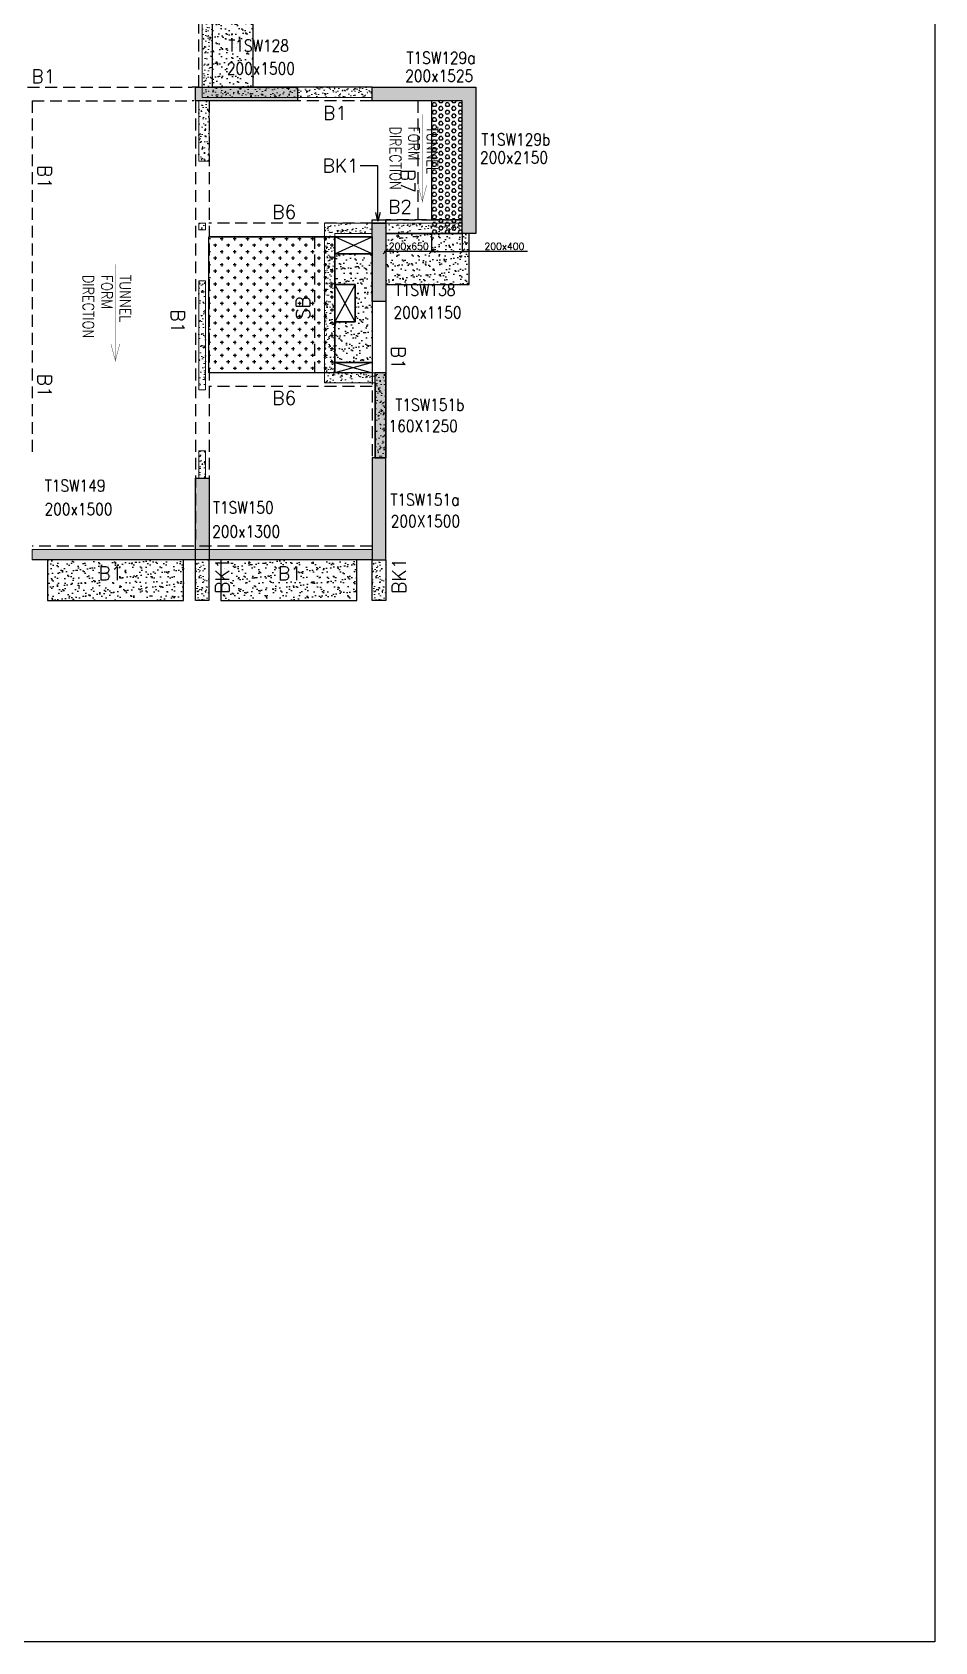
# Model space of a CAD drawing. Header units: millimetres. Extents: x 1078357 to 2594950, y -4969473 to -4636555.
# Drawn here: x 1314272 to 1327545, y -4684349 to -4660675 of the extents above; entities that cross this region are included whole.
import ezdxf

# ---------------------------------------------------------------- set-up
doc = ezdxf.new("R2010")
doc.units = ezdxf.units.MM
doc.header["$PDMODE"] = 35
for name, pattern in [('CONTINOUS', [0]), ('HIDDEN', [0.375, 0.25, -0.125]), ('New Retail block$0$CONTINOUS', [0])]:
    doc.linetypes.add(name, pattern=pattern)
doc.layers.get('0').update_dxf_attribs({"lineweight": 0})
doc.layers.get('Defpoints').update_dxf_attribs({"lineweight": 0})
for name, color, linetype, lineweight in [('A-_ANOTDIMA_D-', 6, 'Continuous', 13), ('Boundary', 40, 'Continuous', 30), ('COL. NO.', 30, 'Continuous', 25), ('COL. SIZE', 7, 'Continuous', 25), ('DIM', 9, 'Continuous', 25), ('HATCH', 8, 'Continuous', 30), ('S-NON STR RCC WALL', 8, 'Continuous', 0)]:
    doc.layers.add(name, color=color, linetype=linetype, lineweight=lineweight)
for name, color, linetype in [('B-200x325', 201, 'HIDDEN'), ('B-200x375', 41, 'HIDDEN'), ('B-200x400', 44, 'HIDDEN'), ('B-200x650', 241, 'HIDDEN'), ('B-300xSLAB THK.', 151, 'Continuous'), ('BK1-200x650', 241, 'HIDDEN'), ('DC BEAM NO.', 7, 'Continuous'), ('DROP SLAB', 8, 'Continuous'), ('S-COLUMN_SHEAR WALL', 1, 'Continuous'), ('S-PROJECTION', 54, 'New Retail block$0$CONTINOUS'), ('SLAB FOLD', 8, 'Continuous'), ('TEXT', 7, 'Continuous')]:
    doc.layers.add(name, color=color, linetype=linetype)
doc.styles.add('Roman', font='romans')
doc.styles.add('ROMANS', font='romans.shx', dxfattribs={"width": 0.85})
doc.dimstyles.new('HARESH', dxfattribs={"dimtxt": 150, "dimasz": 75, "dimexe": 0, "dimexo": 0, "dimgap": 25, "dimtad": 1, "dimdec": 0, "dimdsep": 46, "dimtxsty": 'Roman', "dimblk": 'OBLIQUE', "dimcen": 225, "dimdle": 25, "dimclrd": 2, "dimclre": 2, "dimclrt": 7, "dimadec": 8, "dimazin": 1, "dimtfac": 1, "dimtdec": 0, "dimtmove": 0, "dimatfit": 0, "dimfxl": 1, "dimlwd": -1, "dimlwe": -1, "dimarcsym": 0})

# ---------------------------------------------------------------- blocks, each defined once
blk = doc.blocks.new('_Oblique')
at = {"color": 0, "linetype": 'ByBlock', "lineweight": -2}
blk.add_line((-0.5, -0.5), (0.5, 0.5), dxfattribs=at)
blk = doc.blocks.new('*D1260')
at = {"layer": 'Defpoints', "color": 0, "ltscale": 700, "transparency": 16777216}
for p in [(1320146, -4663634, 0), (1320596, -4663634, 0), (1320596, -4663900)]:
    blk.add_point(p, dxfattribs=at)
at = {"layer": 'DIM', "color": 2, "ltscale": 700, "transparency": 16777216}
for p, q in [((1320146, -4663634), (1320146, -4663900)), ((1320596, -4663634), (1320596, -4663900)), ((1320146, -4663900), (1320071, -4663900)), ((1320146, -4663900), (1320596, -4663900)), ((1320146, -4663900), (1320596, -4663900)), ((1320596, -4663900), (1320671, -4663900)), ((1321553, -4663900), (1320596, -4663900))]:
    blk.add_line(p, q, dxfattribs=at)
at = {"layer": 'DIM', "color": 2, "ltscale": 700, "transparency": 16777216, "xscale": 75, "yscale": 75, "zscale": 75}
blk.add_blockref('_Oblique', (1320146, -4663900), dxfattribs=at)
at = {"layer": 'DIM', "color": 2, "ltscale": 700, "transparency": 16777216, "xscale": 75, "yscale": 75, "zscale": 75, "rotation": 180}
blk.add_blockref('_Oblique', (1320596, -4663900), dxfattribs=at)
at = {"layer": 'DIM', "color": 7, "ltscale": 700, "transparency": 16777216, "insert": (1321216, -4663825), "char_height": 150, "attachment_point": 5, "style": 'Roman'}
blk.add_mtext('{\\H0.666667x;200x400}', dxfattribs=at)
blk = doc.blocks.new('*D1261')
at = {"layer": 'Defpoints', "color": 0, "ltscale": 700, "transparency": 16777216}
for p in [(1319471, -4663634, 0), (1320146, -4663634), (1319471, -4663900)]:
    blk.add_point(p, dxfattribs=at)
at = {"layer": 'DIM', "color": 2, "ltscale": 700, "transparency": 16777216}
for p, q in [((1319471, -4663634), (1319471, -4663900)), ((1320146, -4663634), (1320146, -4663900)), ((1320171, -4663900), (1319446, -4663900))]:
    blk.add_line(p, q, dxfattribs=at)
at = {"layer": 'DIM', "color": 2, "ltscale": 700, "transparency": 16777216, "xscale": 75, "yscale": 75, "zscale": 75, "rotation": 180}
blk.add_blockref('_Oblique', (1319471, -4663900), dxfattribs=at)
at = {"layer": 'DIM', "color": 2, "ltscale": 700, "transparency": 16777216, "xscale": 75, "yscale": 75, "zscale": 75}
blk.add_blockref('_Oblique', (1320146, -4663900), dxfattribs=at)
at = {"layer": 'DIM', "color": 7, "ltscale": 700, "transparency": 16777216, "insert": (1319809, -4663825), "char_height": 150, "attachment_point": 5, "style": 'Roman'}
blk.add_mtext('{\\H0.666667x;200x650}', dxfattribs=at)
blk = doc.blocks.new('G$CD63B60BD')
at = {"layer": 'COL. NO.', "linetype": 'Continuous', "style": 'ROMANS', "width": 0.85}
for s, p in [('T1SW128', (86958, 7473, -320)), ('T1SW129a', (89580, 7294, -320)), ('T1SW129b', (90680, 6092, -320)), ('T1SW138', (89406, 3882, -320)), ('T1SW151b', (89416, 2192, 0)), ('T1SW149', (84261, 1002, -320)), ('T1SW151a', (89344, 796, 0)), ('T1SW150', (86734, 680, -320))]:
    blk.add_text(s, height=175, dxfattribs=at).set_placement(p)
at = {"layer": 'COL. SIZE', "linetype": 'Continuous', "style": 'ROMANS', "width": 0.85}
for s, p in [('200x1500', (86938, 7137, -320)), ('200x1525', (89560, 7030, -320)), ('200x2150', (90660, 5828, -320)), ('200x1150', (89388, 3550, -320)), ('160X1250', (89315, 1879, 0)), ('200x1500', (84256, 658, -320)), ('200x1300', (86722, 327, -320)), ('200X1500', (89347, 479, 0))]:
    blk.add_text(s, height=175, dxfattribs=at).set_placement(p)

msp = doc.modelspace()

# ---------------------------------------------------------------- hatches: boundary and pattern name
at = {"layer": 'DROP SLAB'}
h = msp.add_hatch(dxfattribs=at)
h.set_pattern_fill('CROSS', color=8, scale=15, angle=0.03079)
h.set_pattern_definition([(180.03079016, (-3131444.87, 14069191.235), (-95.1987999, -95.3011726), [47.625, -142.875]), (270.03079016, (-3131468.69, 14069215.03), (95.3011726, -95.1987999), [47.625, -142.875])])
h.paths.add_polyline_path([(1318721.6, -4665684.2), (1316871.5, -4665684.1), (1316871.5, -4663684.3), (1318721.6, -4663684.4)])
at = {"layer": 'HATCH'}
h = msp.add_hatch(dxfattribs=at)
h.set_pattern_fill('AR-SAND', color=8, scale=3, angle=179.97015)
h.set_pattern_definition([(37.4701541, (-2769711.35, 14021805.06), (-4.72361136, 146.8264517), [0, -115.824, 0, -129.54, 0, -123.825]), (7.4701541, (-2769711.35, 14021805.06), (134.9689868, 214.9772528), [0, -62.484, 0, -104.394, 0, -40.005]), (327.4701541, (-2769805.08, 14021805.11), (237.2979035, 0.3075449), [0, -38.1, 0, -137.16, 0, -179.07]), (317.4701541, (-2769805.08, 14021805.1), (229.1017424, 66.759465), [0, -19.05, 0, -89.916, 0, -102.87])])
h.paths.add_polyline_path([(1317521.9, -4659484.4), (1316921.9, -4659484.4), (1316921.9, -4661484.4), (1317521.9, -4661484.4)])
h = msp.add_hatch(dxfattribs=at)
h.set_pattern_fill('AR-SAND', color=8, scale=3, angle=179.97015)
h.set_pattern_definition([(37.4701541, (-2772886.37, 14019055.06), (-4.72361136, 146.8264517), [0, -115.824, 0, -129.54, 0, -123.825]), (7.4701541, (-2772886.37, 14019055.06), (134.9689868, 214.9772528), [0, -62.484, 0, -104.394, 0, -40.005]), (327.4701541, (-2772980.1, 14019055.11), (237.2979035, 0.3075449), [0, -38.1, 0, -137.16, 0, -179.07]), (317.4701541, (-2772980.1, 14019055.1), (229.1017424, 66.759465), [0, -19.05, 0, -89.916, 0, -102.87])])
h.paths.add_polyline_path([(1320696.6, -4663634.3), (1319471.9, -4663634.3), (1319471.9, -4664384.3), (1320696.6, -4664384.3)])
h = msp.add_hatch(dxfattribs=at)
h.set_pattern_fill('AR-SAND', color=8, scale=3, angle=359.97015)
h.set_pattern_definition([(37.47015413, (-3703111.55, 18703074.26), (-4.72361136, 146.8264517), [0, -115.824, 0, -129.54, 0, -123.825]), (7.4701541, (-3703111.55, 18703074.26), (134.9689868, 214.9772528), [0, -62.484, 0, -104.394, 0, -40.005]), (327.4701541, (-3703205.27, 18703074.31), (237.2979035, 0.3075449), [0, -38.1, 0, -137.16, 0, -179.07]), (317.4701541, (-3703205.27, 18703074.3), (229.1017424, 66.759465), [0, -19.05, 0, -89.916, 0, -102.87])])
h.paths.add_polyline_path([(1319271.6, -4665534.4), (1318721.6, -4665534.4), (1318721.6, -4664934.3), (1319021.6, -4664934.3), (1319021.6, -4664384.4), (1318721.6, -4664384.4), (1318721.6, -4663934.4), (1319271.6, -4663934.4)])
h = msp.add_hatch(dxfattribs=at)
h.set_pattern_fill('AR-SAND', color=8, scale=3, angle=179.97015)
h.set_pattern_definition([(37.47015413, (-3868786.08, 18703074.25), (-4.72361136, 146.8264517), [0, -115.824, 0, -129.54, 0, -123.825]), (7.4701541, (-3868786.08, 18703074.25), (134.9689868, 214.9772528), [0, -62.484, 0, -104.394, 0, -40.005]), (327.4701541, (-3868879.81, 18703074.3), (237.2979035, 0.3075449), [0, -38.1, 0, -137.16, 0, -179.07]), (317.4701541, (-3868879.81, 18703074.3), (229.1017424, 66.759465), [0, -19.05, 0, -89.916, 0, -102.87])])
h.paths.add_polyline_path([(1316496.9, -4668434.4), (1314496.9, -4668434.4), (1314496.9, -4669034.4), (1316496.9, -4669034.4)])
h = msp.add_hatch(dxfattribs=at)
h.set_pattern_fill('AR-SAND', color=8, scale=3, angle=179.97015)
h.set_pattern_definition([(37.47015413, (-3871336.08, 18703074.25), (-4.72361136, 146.8264517), [0, -115.824, 0, -129.54, 0, -123.825]), (7.4701541, (-3871336.08, 18703074.25), (134.9689868, 214.9772528), [0, -62.484, 0, -104.394, 0, -40.005]), (327.4701541, (-3871429.81, 18703074.3), (237.2979035, 0.3075449), [0, -38.1, 0, -137.16, 0, -179.07]), (317.4701541, (-3871429.81, 18703074.3), (229.1017424, 66.759465), [0, -19.05, 0, -89.916, 0, -102.87])])
h.paths.add_polyline_path([(1319046.9, -4668434.4), (1317046.9, -4668434.4), (1317046.9, -4669034.4), (1319046.9, -4669034.4)])
at = {"layer": 'S-COLUMN_SHEAR WALL', "lineweight": 25}
h = msp.add_hatch(color=1, dxfattribs=at)
h.dxf.hatch_style = 1
h.paths.add_polyline_path([(1316671.7, -4661484.4), (1318171.7, -4661484.4), (1318171.7, -4661684.4), (1316671.7, -4661684.4)])
h = msp.add_hatch(color=1, dxfattribs=at)
h.dxf.hatch_style = 1
h.paths.add_polyline_path([(1320596.7, -4661684.4), (1319271.7, -4661684.4), (1319271.7, -4661484.4), (1320796.7, -4661484.4), (1320796.7, -4663634.4), (1320596.7, -4663634.4)])
h = msp.add_hatch(color=1, dxfattribs=at)
h.dxf.hatch_style = 1
h.paths.add_polyline_path([(1319271.7, -4663484.4), (1319471.7, -4663484.4), (1319471.7, -4664634.4), (1319271.7, -4664634.4)])
at = {"layer": 'S-COLUMN_SHEAR WALL', "lineweight": 25, "extrusion": (-1.00316e-06, -2.11765e-11, 1)}
h = msp.add_hatch(color=1, dxfattribs=at)
h.dxf.hatch_style = 1
h.paths.add_polyline_path([(1319311.7, -4666934.4), (1319471.7, -4666934.4), (1319471.7, -4665684.2), (1319311.7, -4665684.2)])
at = {"layer": 'S-COLUMN_SHEAR WALL', "lineweight": 25}
h = msp.add_hatch(color=1, dxfattribs=at)
h.dxf.hatch_style = 1
h.paths.add_polyline_path([(1319271.7, -4668434.4), (1319471.7, -4668434.4), (1319471.7, -4666934.4), (1319271.7, -4666934.4)])
h = msp.add_hatch(color=1, dxfattribs=at)
h.dxf.hatch_style = 1
h.paths.add_polyline_path([(1316871.7, -4667234.4), (1316871.7, -4668434.4), (1316671.7, -4668434.4), (1316671.7, -4667234.4)])
at = {"layer": 'S-NON STR RCC WALL'}
h = msp.add_hatch(dxfattribs=at)
h.set_pattern_fill('AR-CONC', color=256)
h.set_pattern_definition([(50, (-4011974.1, 18799845.6), (182.184669, -15.9390855), [19.05, -209.55]), (355, (-4011974.1, 18799845.6), (-35.2434214, 191.0568452), [15.24, -167.6405842]), (100.4514447, (-4011958.92, 18799844.27), (146.9412471, 175.1177519), [16.1900088, -178.0902446]), (46.1842, (-4011974.1, 18799896.4), (271.0790409, -42.042328), [28.575, -314.325]), (96.6355576, (-4011951.5, 18799892.9), (237.404134, 247.4261246), [24.285023, -267.135608]), (351.1841512, (-4011974.1, 18799896.4), (237.404134, 247.4261246), [22.859967, -251.459732]), (21, (-4011948.7, 18799883.7), (151.6143913, -102.2651982), [19.05, -209.55]), (326, (-4011948.7, 18799883.7), (61.8020283, 184.1879661), [15.24, -167.64]), (71.451445, (-4011936.07, 18799875.18), (213.4164193, 81.9227689), [16.1900088, -178.0899376]), (37.5, (-4011974.1, 18799845.6), (3.08860325, 84.55503887), [0, -165.608, 0, -170.18, 0, -168.275]), (7.5, (-4011974.1, 18799845.6), (66.8196625, 100.18057482), [0, -97.028, 0, -161.798, 0, -64.135]), (327.5, (-4012030.74, 18799845.6), (135.59059517, -5.728744), [0, -63.5, 0, -198.12, 0, -262.89]), (317.5, (-4012056.14, 18799845.6), (148.1291814, 25.42649103), [0, -82.55, 0, -131.572, 0, -186.69])])
h.paths.add_polyline_path([(1319271.9, -4659484.4), (1319271.9, -4659334.4), (1316621.9, -4659334.4), (1316621.9, -4659484.4), (1316771.9, -4659484.4), (1316771.9, -4661634.4), (1319271.9, -4661634.4), (1319271.9, -4661484.4), (1316921.9, -4661484.4), (1316921.9, -4659484.4)])
h = msp.add_hatch(dxfattribs=at)
h.set_pattern_fill('AR-CONC', color=256, angle=180)
h.set_pattern_definition([(50, (-6134813.28, 28164593.97), (182.184669, -15.93908554), [19.05, -209.55]), (355, (-6134813.28, 28164593.97), (-35.2434214, 191.0568452), [15.24, -167.6405842]), (100.4514447, (-6134798.1, 28164592.64), (146.9412471, 175.1177519), [16.1900088, -178.0902446]), (46.1842, (-6134813.28, 28164644.77), (271.0790409, -42.042328), [28.575, -314.325]), (96.6355576, (-6134790.7, 28164641.26), (237.404134, 247.4261246), [24.2850231, -267.1356082]), (351.1841512, (-6134813.28, 28164644.77), (237.404134, 247.4261246), [22.859967, -251.459732]), (21, (-6134787.88, 28164632.07), (151.6143913, -102.2651982), [19.05, -209.55]), (326, (-6134787.88, 28164632.07), (61.8020283, 184.1879661), [15.24, -167.64]), (71.451445, (-6134775.24, 28164623.54), (213.4164193, 81.9227689), [16.1900088, -178.0899376]), (37.5, (-6134813.28, 28164593.966), (3.08860325, 84.55503887), [0, -165.608, 0, -170.18, 0, -168.275]), (7.5, (-6134813.28, 28164593.97), (66.8196625, 100.18057482), [0, -97.028, 0, -161.798, 0, -64.135]), (327.5, (-6134869.92, 28164593.966), (135.59059517, -5.72874399), [0, -63.5, 0, -198.12, 0, -262.89]), (317.5, (-6134895.32, 28164593.97), (148.1291814, 25.42649103), [0, -82.55, 0, -131.572, 0, -186.69])])
h.paths.add_polyline_path([(1316721.9, -4661684.4), (1316871.9, -4661684.4), (1316871.9, -4662574.3), (1316721.9, -4662574.3)])
h = msp.add_hatch(dxfattribs=at)
h.set_pattern_fill('AR-CONC', color=256, angle=180)
h.set_pattern_definition([(50, (2413996.42, -9205799.05), (182.184669, -15.9390855), [19.05, -209.55]), (355, (2413996.42, -9205799.05), (-35.2434214, 191.056845), [15.24, -167.640584]), (100.4514447, (2414011.6, -9205800.37), (146.941247, 175.117752), [16.190009, -178.0902446]), (46.1842, (2413996.42, -9205748.25), (271.079041, -42.042328), [28.575, -314.325]), (96.6355576, (2414019, -9205751.75), (237.404134, 247.426125), [24.285023, -267.135608]), (351.184151, (2413996.42, -9205748.25), (237.404134, 247.426125), [22.859967, -251.459732]), (21, (2414021.82, -9205760.95), (151.6143913, -102.265198), [19.05, -209.55]), (326, (2414021.82, -9205760.95), (61.802028, 184.187966), [15.24, -167.64]), (71.451445, (2414034.46, -9205769.47), (213.416419, 81.922769), [16.190009, -178.0899376]), (37.5, (2413996.42, -9205799.046), (3.08860325, 84.5550389), [0, -165.608, 0, -170.18, 0, -168.275]), (7.5, (2413996.42, -9205799.05), (66.8196625, 100.1805748), [0, -97.028, 0, -161.798, 0, -64.135]), (327.5, (2413939.78, -9205799.046), (135.5905952, -5.728744), [0, -63.5, 0, -198.12, 0, -262.89]), (317.5, (2413914.38, -9205799.05), (148.1291814, 25.426491), [0, -82.55, 0, -131.572, 0, -186.69])])
h.paths.add_polyline_path([(1316721.9, -4663484.2), (1316821.9, -4663484.2), (1316821.9, -4663584.2), (1316721.9, -4663584.2)])
h = msp.add_hatch(dxfattribs=at)
h.set_pattern_fill('AR-CONC', color=256)
h.set_pattern_definition([(50, (-5109198.82, 23483864.79), (182.184669, -15.93908554), [19.05, -209.55]), (355, (-5109198.82, 23483864.79), (-35.2434214, 191.0568452), [15.24, -167.6405842]), (100.4514447, (-5109183.63, 23483863.46), (146.9412471, 175.1177519), [16.1900088, -178.0902446]), (46.1842, (-5109198.82, 23483915.59), (271.0790409, -42.042328), [28.575, -314.325]), (96.6355576, (-5109176.23, 23483912.08), (237.404134, 247.4261246), [24.2850231, -267.1356082]), (351.1841512, (-5109198.82, 23483915.6), (237.404134, 247.4261246), [22.859967, -251.459732]), (21, (-5109173.42, 23483902.89), (151.6143913, -102.2651982), [19.05, -209.55]), (326, (-5109173.42, 23483902.89), (61.8020283, 184.1879661), [15.24, -167.64]), (71.451445, (-5109160.78, 23483894.36), (213.4164193, 81.9227689), [16.1900088, -178.0899376]), (37.5, (-5109198.816, 23483864.786), (3.08860325, 84.55503887), [0, -165.608, 0, -170.18, 0, -168.275]), (7.5, (-5109198.82, 23483864.79), (66.8196625, 100.18057482), [0, -97.028, 0, -161.798, 0, -64.135]), (327.5, (-5109255.46, 23483864.786), (135.59059517, -5.728744), [0, -63.5, 0, -198.12, 0, -262.89]), (317.5, (-5109280.86, 23483864.79), (148.1291814, 25.42649103), [0, -82.55, 0, -131.572, 0, -186.69])])
h.paths.add_polyline_path([(1318571.9, -4665834.4), (1318571.9, -4663484.4), (1319271.9, -4663484.4), (1319271.9, -4663634.4), (1318721.9, -4663634.4), (1318721.9, -4665684.4), (1319471.9, -4665684.4), (1319471.9, -4666934.3), (1319321.9, -4666934.3), (1319321.9, -4665834.4)])
h = msp.add_hatch(dxfattribs=at)
h.set_pattern_fill('AR-CONC', color=256)
h.set_pattern_definition([(50, (-4011974.1, 18799845.6), (182.184669, -15.9390855), [19.05, -209.55]), (355, (-4011974.1, 18799845.6), (-35.2434214, 191.0568452), [15.24, -167.6405842]), (100.4514447, (-4011958.92, 18799844.27), (146.9412471, 175.1177519), [16.1900088, -178.0902446]), (46.1842, (-4011974.1, 18799896.4), (271.0790409, -42.042328), [28.575, -314.325]), (96.6355576, (-4011951.5, 18799892.9), (237.404134, 247.4261246), [24.285023, -267.135608]), (351.1841512, (-4011974.1, 18799896.4), (237.404134, 247.4261246), [22.859967, -251.459732]), (21, (-4011948.7, 18799883.7), (151.6143913, -102.2651982), [19.05, -209.55]), (326, (-4011948.7, 18799883.7), (61.8020283, 184.1879661), [15.24, -167.64]), (71.451445, (-4011936.07, 18799875.18), (213.4164193, 81.9227689), [16.1900088, -178.0899376]), (37.5, (-4011974.1, 18799845.6), (3.08860325, 84.55503887), [0, -165.608, 0, -170.18, 0, -168.275]), (7.5, (-4011974.1, 18799845.6), (66.8196625, 100.18057482), [0, -97.028, 0, -161.798, 0, -64.135]), (327.5, (-4012030.74, 18799845.6), (135.59059517, -5.728744), [0, -63.5, 0, -198.12, 0, -262.89]), (317.5, (-4012056.14, 18799845.6), (148.1291814, 25.42649103), [0, -82.55, 0, -131.572, 0, -186.69])])
h.paths.add_polyline_path([(1320496.9, -4663634.4), (1319471.9, -4663634.4), (1319471.9, -4663484.4), (1320496.9, -4663484.4)])
h.paths.add_polyline_path([(1320596.9, -4663634.4), (1320496.9, -4663634.4), (1320496.9, -4663484.4), (1320596.9, -4663484.4)])
h = msp.add_hatch(dxfattribs=at)
h.set_pattern_fill('AR-CONC', color=256, angle=180)
h.set_pattern_definition([(50, (2414009.64, -9204434.38), (182.184669, -15.9390855), [19.05, -209.55]), (355, (2414009.64, -9204434.38), (-35.2434214, 191.056845), [15.24, -167.640584]), (100.4514447, (2414024.82, -9204435.71), (146.941247, 175.117752), [16.190009, -178.0902446]), (46.1842, (2414009.64, -9204383.58), (271.079041, -42.042328), [28.575, -314.325]), (96.6355576, (2414032.23, -9204387.09), (237.404134, 247.426125), [24.285023, -267.135608]), (351.184151, (2414009.64, -9204383.58), (237.404134, 247.426125), [22.859967, -251.459732]), (21, (2414035.04, -9204396.28), (151.6143913, -102.265198), [19.05, -209.55]), (326, (2414035.04, -9204396.28), (61.802028, 184.187966), [15.24, -167.64]), (71.451445, (2414047.67, -9204404.8), (213.416419, 81.922769), [16.190009, -178.0899376]), (37.5, (2414009.636, -9204434.38), (3.08860325, 84.5550389), [0, -165.608, 0, -170.18, 0, -168.275]), (7.5, (2414009.64, -9204434.38), (66.8196625, 100.1805748), [0, -97.028, 0, -161.798, 0, -64.135]), (327.5, (2413952.994, -9204434.38), (135.5905952, -5.728744), [0, -63.5, 0, -198.12, 0, -262.89]), (317.5, (2413927.6, -9204434.38), (148.1291814, 25.426491), [0, -82.55, 0, -131.572, 0, -186.69])])
h.paths.add_polyline_path([(1316721.9, -4665934.2), (1316821.9, -4665934.2), (1316821.9, -4664334.2), (1316721.9, -4664334.2)])
h = msp.add_hatch(dxfattribs=at)
h.set_pattern_fill('AR-CONC', color=256, angle=180)
h.set_pattern_definition([(50, (1316784.92, -4520415.2), (182.18467, -15.93909), [19.05, -209.55]), (355, (1316784.92, -4520415.2), (-35.24342, 191.05685), [15.24, -167.64058]), (100.45144, (1316800.1, -4520416.52), (146.94125, 175.11775), [16.19, -178.09024]), (46.1842, (1316784.92, -4520364.4), (271.07904, -42.04233), [28.575, -314.325]), (96.63556, (1316807.5, -4520367.9), (237.40413, 247.42612), [24.285, -267.1356]), (351.18415, (1316784.92, -4520364.4), (237.40413, 247.4261), [22.85997, -251.45973]), (21, (1316810.32, -4520377.1), (151.61439, -102.2652), [19.05, -209.55]), (326, (1316810.32, -4520377.1), (61.80203, 184.18797), [15.24, -167.64]), (71.45144, (1316822.95, -4520385.62), (213.41642, 81.92277), [16.19, -178.08994]), (37.5, (1316784.92, -4520415.195), (3.088603, 84.55504), [0, -165.608, 0, -170.18, 0, -168.275]), (7.5, (1316784.92, -4520415.19), (66.81966, 100.180575), [0, -97.028, 0, -161.798, 0, -64.135]), (327.5, (1316728.28, -4520415.195), (135.590595, -5.728744), [0, -63.5, 0, -198.12, 0, -262.89]), (317.5, (1316702.88, -4520415.2), (148.12918, 25.42649), [0, -82.55, 0, -131.572, 0, -186.69])])
h.paths.add_polyline_path([(1316721.9, -4667234.6), (1316821.9, -4667234.6), (1316821.9, -4666834.2), (1316721.9, -4666834.2)])
h = msp.add_hatch(dxfattribs=at)
h.set_pattern_fill('AR-CONC', color=256)
h.set_pattern_definition([(50, (-5109198.82, 23483864.79), (182.184669, -15.93908554), [19.05, -209.55]), (355, (-5109198.82, 23483864.79), (-35.2434214, 191.0568452), [15.24, -167.6405842]), (100.4514447, (-5109183.63, 23483863.46), (146.9412471, 175.1177519), [16.1900088, -178.0902446]), (46.1842, (-5109198.82, 23483915.59), (271.0790409, -42.042328), [28.575, -314.325]), (96.6355576, (-5109176.23, 23483912.08), (237.404134, 247.4261246), [24.2850231, -267.1356082]), (351.1841512, (-5109198.82, 23483915.6), (237.404134, 247.4261246), [22.859967, -251.459732]), (21, (-5109173.42, 23483902.89), (151.6143913, -102.2651982), [19.05, -209.55]), (326, (-5109173.42, 23483902.89), (61.8020283, 184.1879661), [15.24, -167.64]), (71.451445, (-5109160.78, 23483894.36), (213.4164193, 81.9227689), [16.1900088, -178.0899376]), (37.5, (-5109198.816, 23483864.786), (3.08860325, 84.55503887), [0, -165.608, 0, -170.18, 0, -168.275]), (7.5, (-5109198.82, 23483864.79), (66.8196625, 100.18057482), [0, -97.028, 0, -161.798, 0, -64.135]), (327.5, (-5109255.46, 23483864.786), (135.59059517, -5.728744), [0, -63.5, 0, -198.12, 0, -262.89]), (317.5, (-5109280.86, 23483864.79), (148.1291814, 25.42649103), [0, -82.55, 0, -131.572, 0, -186.69])])
h.paths.add_polyline_path([(1317146.9, -4668434.3), (1316396.9, -4668434.3), (1316396.9, -4668284.4), (1317146.9, -4668284.4)])
h.paths.add_polyline_path([(1319269, -4668434.4), (1318946.9, -4668434.4), (1318946.9, -4668284.4), (1319269, -4668284.4)])
h.paths.add_polyline_path([(1314596.9, -4668434.4), (1314271.9, -4668434.4), (1314271.9, -4668284.4), (1314596.9, -4668284.4)])
h.paths.add_polyline_path([(1318946.9, -4668434.4), (1317146.9, -4668434.4), (1317146.9, -4668284.4), (1318946.9, -4668284.4)])
h.paths.add_polyline_path([(1316396.9, -4668434.4), (1314596.9, -4668434.4), (1314596.9, -4668284.4), (1316396.9, -4668284.4)])
h = msp.add_hatch(dxfattribs=at)
h.set_pattern_fill('AR-CONC', color=256, angle=180)
h.set_pattern_definition([(50, (-8313500.64, 37570672.92), (182.184669, -15.93908554), [19.05, -209.55]), (355, (-8313500.64, 37570672.92), (-35.2434214, 191.0568452), [15.24, -167.6405842]), (100.4514447, (-8313485.46, 37570671.59), (146.9412471, 175.1177519), [16.1900088, -178.0902446]), (46.1842, (-8313500.64, 37570723.72), (271.0790409, -42.0423279), [28.575, -314.325]), (96.6355576, (-8313478.05, 37570720.21), (237.404134, 247.4261246), [24.2850231, -267.1356082]), (351.1841512, (-8313500.64, 37570723.72), (237.404134, 247.4261246), [22.859967, -251.459732]), (21, (-8313475.24, 37570711.02), (151.61439127, -102.2651982), [19.05, -209.55]), (326, (-8313475.24, 37570711.02), (61.80202835, 184.1879661), [15.24, -167.64]), (71.451445, (-8313462.61, 37570702.5), (213.4164193, 81.9227689), [16.1900088, -178.0899376]), (37.5, (-8313500.645, 37570672.92), (3.08860325, 84.55503887), [0, -165.608, 0, -170.18, 0, -168.275]), (7.5, (-8313500.645, 37570672.92), (66.81966251, 100.18057482), [0, -97.028, 0, -161.798, 0, -64.135]), (327.5, (-8313557.29, 37570672.92), (135.59059517, -5.72874399), [0, -63.5, 0, -198.12, 0, -262.89]), (317.5, (-8313582.69, 37570672.92), (148.1291814, 25.42649103), [0, -82.55, 0, -131.572, 0, -186.69])])
h.paths.add_polyline_path([(1316871.6, -4668434.4), (1316671.6, -4668434.4), (1316671.6, -4669034.4), (1316871.6, -4669034.4), (1316871.6, -4669034.4), (1316871.6, -4668434.5)], is_closed=False)
h = msp.add_hatch(dxfattribs=at)
h.set_pattern_fill('AR-CONC', color=256, angle=180)
h.set_pattern_definition([(50, (-8310900.67, 37570672.92), (182.184669, -15.93908554), [19.05, -209.55]), (355, (-8310900.67, 37570672.92), (-35.2434214, 191.0568452), [15.24, -167.6405842]), (100.4514447, (-8310885.48, 37570671.59), (146.9412471, 175.1177519), [16.1900088, -178.0902446]), (46.1842, (-8310900.67, 37570723.72), (271.0790409, -42.0423279), [28.575, -314.325]), (96.6355576, (-8310878.08, 37570720.21), (237.404134, 247.4261246), [24.2850231, -267.1356082]), (351.1841512, (-8310900.67, 37570723.72), (237.404134, 247.4261246), [22.859967, -251.459732]), (21, (-8310875.27, 37570711.02), (151.61439127, -102.2651982), [19.05, -209.55]), (326, (-8310875.27, 37570711.02), (61.80202835, 184.1879661), [15.24, -167.64]), (71.451445, (-8310862.63, 37570702.5), (213.4164193, 81.9227689), [16.1900088, -178.0899376]), (37.5, (-8310900.665, 37570672.92), (3.08860325, 84.55503887), [0, -165.608, 0, -170.18, 0, -168.275]), (7.5, (-8310900.665, 37570672.92), (66.81966251, 100.18057482), [0, -97.028, 0, -161.798, 0, -64.135]), (327.5, (-8310957.31, 37570672.92), (135.59059517, -5.72874399), [0, -63.5, 0, -198.12, 0, -262.89]), (317.5, (-8310982.71, 37570672.92), (148.1291814, 25.42649103), [0, -82.55, 0, -131.572, 0, -186.69])])
h.paths.add_polyline_path([(1319471.6, -4668434.4), (1319271.6, -4668434.4), (1319271.6, -4669034.4), (1319471.6, -4669034.4), (1319471.6, -4669034.4), (1319471.6, -4668434.5)], is_closed=False)
at = {"layer": 'SLAB FOLD', "ltscale": 1000}
h = msp.add_hatch(dxfattribs=at)
h.set_pattern_fill('HEX', color=8, scale=10, angle=180)
h.set_pattern_definition([(180, (135672.024, 213489.83), (-7e-15, -54.99261315), [31.75, -63.5]), (300, (135672.024, 213489.83), (47.625, 27.4963066), [31.75, -63.5]), (240, (135640.274, 213489.83), (47.625, -27.4963066), [31.75, -63.5])])
h.paths.add_polyline_path([(1320596.7, -4663634.4), (1320146.7, -4663634.4), (1320146.7, -4661684.5), (1320596.7, -4661684.5)])

# ---------------------------------------------------------------- linework, layer by layer
at = {"color": 2, "ltscale": 1000, "const_width": 5, "elevation": -0.1}
for points in [[(1319944.1, -4662920.8), (1320009.2, -4663163.8), (1320009.3, -4661884.1), (1320009.2, -4663163.8), (1320074.4, -4662920.8)], [(1315429.4, -4665262.5), (1315494.5, -4665505.5), (1315494.5, -4664088.5), (1315494.5, -4665505.5), (1315559.6, -4665262.5)]]:
    msp.add_lwpolyline(points, dxfattribs=at)
at = {"layer": 'B-200x325', "ltscale": 700}
for p, q in [((1319271.4, -4663484.3, 0), (1316871.6, -4663484.3, 0)), ((1319271.6, -4665884.1, 0), (1316871.6, -4665884.1, 0))]:
    msp.add_line(p, q, dxfattribs=at)
at = {"layer": 'B-200x325', "linetype": 'Continuous', "ltscale": 700}
for p, q in [((1319271.4, -4663684.3, 0), (1316871.6, -4663684.3, 0)), ((1319271.6, -4665684.1, 0), (1316871.6, -4665684.1, 0))]:
    msp.add_line(p, q, dxfattribs=at)
at = {"layer": 'B-200x375', "ltscale": 700}
msp.add_line((1319946.4, -4663434.4, 0), (1319946.4, -4661684.4, 0), dxfattribs=at)
at = {"layer": 'B-200x375', "linetype": 'Continuous', "ltscale": 700}
msp.add_line((1320146.4, -4663434.4, 0), (1320146.4, -4661695, 0), dxfattribs=at)
at = {"layer": 'B-200x400', "linetype": 'HIDDEN', "ltscale": 500}
msp.add_line((1320146.4, -4663434.4, 0), (1320596.4, -4663434.4, 0), dxfattribs=at)
at = {"layer": 'B-200x400', "linetype": 'ByBlock', "ltscale": 500}
msp.add_line((1320146.4, -4663634.4, 0), (1320596.4, -4663634.4, 0), dxfattribs=at)
at = {"layer": 'B-200x650', "linetype": 'HIDDEN', "ltscale": 700}
for p, q in [((1316721.9, -4661484.4, 0), (1316721.9, -4659484.4, 0)), ((1312626.9, -4661484.4, 0), (1316621.9, -4661484.4, 0)), ((1316721.9, -4661484.4, 0), (1316621.9, -4661484.4, 0)), ((1314271.9, -4661684.4, 0), (1314271.9, -4666934.3, 0)), ((1314271.9, -4661684.4, 0), (1316621.9, -4661684.4, 0)), ((1319271.9, -4661684.4, 0), (1316621.9, -4661684.4, 0)), ((1316671.9, -4661684.4, 0), (1316671.9, -4668134.3, 0)), ((1316871.9, -4661684.4, 0), (1316871.9, -4668134.3, 0)), ((1319471.6, -4663434.4, 0), (1320146.4, -4663434.4, 0)), ((1320596.9, -4663434.3, 0), (1319471.9, -4663434.3, 0)), ((1319271.9, -4664634.4, 0), (1319271.9, -4666934.3, 0)), ((1319271.9, -4668234.4, 0), (1314271.9, -4668234.4, 0))]:
    msp.add_line(p, q, dxfattribs=at)
at = {"layer": 'B-200x650', "linetype": 'CONTINOUS', "ltscale": 700}
for p, q in [((1316921.9, -4661484.4, 0), (1316921.9, -4659484.4, 0)), ((1319271.9, -4661484.4, 0), (1316921.9, -4661484.4, 0)), ((1319471.6, -4663634.4, 0), (1320146.4, -4663634.4, 0)), ((1319471.9, -4664634.4, 0), (1319471.9, -4666934.3, 0)), ((1319271.9, -4668434.4, 0), (1314271.9, -4668434.4, 0)), ((1316671.6, -4669034.4, 0), (1316671.6, -4668434.4, 0)), ((1316871.6, -4668434.4, 0), (1316871.6, -4669034.4, 0)), ((1319271.6, -4669034.4, 0), (1319271.6, -4668434.4, 0)), ((1319471.6, -4668434.4, 0), (1319471.6, -4669034.4, 0)), ((1316871.6, -4669034.4, 0), (1316671.6, -4669034.4, 0)), ((1319471.6, -4669034.4, 0), (1319271.6, -4669034.4, 0))]:
    msp.add_line(p, q, dxfattribs=at)
at = {"layer": 'B-200x650', "linetype": 'Continuous', "ltscale": 700}
for p, q in [((1319471.6, -4663484.4, 0), (1319471.6, -4663434.4, 0)), ((1320796.9, -4663634.3, 0), (1319471.9, -4663634.3, 0))]:
    msp.add_line(p, q, dxfattribs=at)
at = {"layer": 'B-300xSLAB THK.', "linetype": 'HIDDEN', "ltscale": 700}
msp.add_line((1318421.6, -4663684.4, 0), (1318421.6, -4665684.2, 0), dxfattribs=at)
at = {"layer": 'B-300xSLAB THK.', "linetype": 'ByBlock', "ltscale": 700}
msp.add_line((1318721.6, -4663684.4, 0), (1318721.6, -4665684.2, 0), dxfattribs=at)
at = {"layer": 'BK1-200x650', "linetype": 'Continuous', "ltscale": 700, "elevation": 0}
msp.add_lwpolyline([(1319471.9, -4663484.4), (1319271.9, -4663484.4), (1319271.9, -4663434.2), (1319471.9, -4663434.2)], close=True, dxfattribs=at)
at = {"layer": 'Boundary', "ltscale": 700, "elevation": 0}
msp.add_lwpolyline([(1220842.9, -4636994.1), (1327544.7, -4636994.1), (1327544.7, -4684348.8), (1220842.9, -4684348.8)], close=True, dxfattribs=at)
at = {"layer": 'DROP SLAB', "color": 3, "linetype": 'CONTINOUS', "ltscale": 500}
for p, q in [((1319271.6, -4663934.4, 0), (1318721.6, -4663684.3, 0)), ((1318721.6, -4663934.4, 0), (1319271.4, -4663684.3, 0)), ((1319021.6, -4664934.4, 0), (1318721.6, -4664384.4, 0)), ((1319021.6, -4664384.4, 0), (1318721.6, -4664934.3, 0)), ((1319271.6, -4665534.4, 0), (1318721.6, -4665684.1, 0)), ((1318721.6, -4665534.4, 0), (1319270.8, -4665684.1, 0))]:
    msp.add_line(p, q, dxfattribs=at)
at = {"layer": 'DROP SLAB', "color": 3, "linetype": 'CONTINOUS', "ltscale": 500, "elevation": 0}
for points in [[(1318721.6, -4665684.2), (1316871.5, -4665684.1), (1316871.5, -4663684.3), (1318721.6, -4663684.4)], [(1319271.4, -4663934.4), (1318721.6, -4663934.4), (1318721.6, -4663684.4), (1319271.4, -4663684.4)], [(1319021.6, -4664934.4), (1318721.6, -4664934.4), (1318721.6, -4664384.4), (1319021.6, -4664384.4)], [(1319271.6, -4665684.1), (1318721.6, -4665684.1), (1318721.6, -4665534.4), (1319271.6, -4665534.4)]]:
    msp.add_lwpolyline(points, close=True, dxfattribs=at)
at = {"layer": 'S-COLUMN_SHEAR WALL', "color": 1, "lineweight": 25, "elevation": 0}
for points in [[(1316671.7, -4661484.4), (1318171.7, -4661484.4), (1318171.7, -4661684.4), (1316671.7, -4661684.4)], [(1319271.7, -4663484.4), (1319471.7, -4663484.4), (1319471.7, -4664634.4), (1319271.7, -4664634.4)], [(1319271.7, -4668434.4), (1319471.7, -4668434.4), (1319471.7, -4666934.4), (1319271.7, -4666934.4)], [(1316671.7, -4667234.6), (1316871.7, -4667234.6), (1316871.7, -4668434.4), (1316671.7, -4668434.4)]]:
    msp.add_lwpolyline(points, close=True, dxfattribs=at)
msp.add_lwpolyline([(1320596.7, -4661684.4), (1319271.7, -4661684.4), (1319271.7, -4661484.4), (1320796.7, -4661484.4), (1320796.7, -4663634.4), (1320596.7, -4663634.4), (1320596.7, -4661684.4)], dxfattribs=at)
at = {"layer": 'S-COLUMN_SHEAR WALL', "color": 1, "lineweight": 25, "extrusion": (-1.00316e-06, -2.11765e-11, 1), "elevation": -1.3}
msp.add_lwpolyline([(1319311.7, -4666934.4), (1319471.7, -4666934.4), (1319471.7, -4665684.2), (1319311.7, -4665684.2)], close=True, dxfattribs=at)
at = {"layer": 'S-NON STR RCC WALL', "elevation": 0}
for points in [[(1319271.9, -4659484.4), (1319271.9, -4659334.4), (1316621.9, -4659334.4), (1316621.9, -4659484.4), (1316771.9, -4659484.4), (1316771.9, -4661634.4), (1319271.9, -4661634.4), (1319271.9, -4661484.4), (1316921.9, -4661484.4), (1316921.9, -4659484.4)], [(1318571.9, -4665834.4), (1318571.9, -4663484.4), (1319271.9, -4663484.4), (1319271.9, -4663634.4), (1318721.9, -4663634.4), (1318721.9, -4665684.4), (1319471.9, -4665684.4), (1319471.9, -4666934.3), (1319321.9, -4666934.3), (1319321.9, -4665834.4)], [(1320596.9, -4663634.4), (1319471.9, -4663634.4), (1319471.9, -4663484.4), (1320596.9, -4663484.4)], [(1316721.9, -4667234.9), (1316821.9, -4667234.9), (1316821.9, -4666834.2), (1316721.9, -4666834.2)], [(1319269, -4668434.4), (1314271.9, -4668434.4), (1314271.9, -4668284.4), (1319269, -4668284.4)]]:
    msp.add_lwpolyline(points, close=True, dxfattribs=at)
at = {"layer": 'S-NON STR RCC WALL', "ltscale": 700, "elevation": 0}
for points in [[(1316721.9, -4661684.4), (1316871.9, -4661684.4), (1316871.9, -4662574.3), (1316721.9, -4662574.3)], [(1316721.9, -4663484.2), (1316821.9, -4663484.2), (1316821.9, -4663584.2), (1316721.9, -4663584.2)], [(1316721.9, -4665934.2), (1316821.9, -4665934.2), (1316821.9, -4664334.2), (1316721.9, -4664334.2)]]:
    msp.add_lwpolyline(points, close=True, dxfattribs=at)
at = {"layer": 'S-PROJECTION'}
msp.add_line((1317521.9, -4661484.4, 0), (1317521.9, -4659484.3, 0), dxfattribs=at)
at = {"layer": 'S-PROJECTION', "elevation": 0}
for points in [[(1320696.6, -4663634.3), (1319471.9, -4663634.3), (1319471.9, -4664384.3), (1320696.6, -4664384.3)], [(1316496.9, -4668434.4), (1314496.9, -4668434.4), (1314496.9, -4669034.4), (1316496.9, -4669034.4)], [(1319046.9, -4668434.4), (1317046.9, -4668434.4), (1317046.9, -4669034.4), (1319046.9, -4669034.4)]]:
    msp.add_lwpolyline(points, close=True, dxfattribs=at)
at = {"layer": 'SLAB FOLD', "color": 8, "ltscale": 1000, "elevation": 0}
msp.add_lwpolyline([(1319271.6, -4665534.4), (1318721.6, -4665534.4), (1318721.6, -4664934.3), (1319021.6, -4664934.3), (1319021.6, -4664384.4), (1318721.6, -4664384.4), (1318721.6, -4663934.4), (1319271.6, -4663934.4), (1319271.6, -4665534.4)], dxfattribs=at)

# ---------------------------------------------------------------- block references
at = {"layer": 'A-_ANOTDIMA_D-', "color": 2, "ltscale": 700}
msp.add_blockref('G$CD63B60BD', (1230196.7, -4668434.4, 0), dxfattribs=at)

# ---------------------------------------------------------------- texts
at = {"layer": 'B-200x325', "linetype": 'Continuous', "ltscale": 700, "style": 'ROMANS'}
for p in [(1317802.1, -4663419.1, -2.7), (1317802.1, -4666156.3, -2.7)]:
    msp.add_text('B6', height=200, rotation=359.99906, dxfattribs=at).set_placement(p)
at = {"layer": 'B-200x375', "linetype": 'Continuous', "ltscale": 700, "style": 'ROMANS'}
msp.add_text('B7', height=200, rotation=269.99906, dxfattribs=at).set_placement((1319698, -4662690, -2.7))
at = {"layer": 'B-200x650', "linetype": 'HIDDEN', "ltscale": 500, "style": 'ROMANS'}
for rotation, p in [(359.99906, (1314259.6, -4661426.4, -2.7)), (359.99906, (1318548.3, -4661964.3, -2.7)), (269.99906, (1314355.8, -4662630.4, -2.7)), (269.99906, (1316313.3, -4664755.6, -2.7)), (269.99906, (1319555.8, -4665291, -2.7)), (269.99906, (1314355.8, -4665700.4, -2.7)), (0.00094, (1315245.3, -4668734.7, -2.7)), (0.00094, (1317885.7, -4668734.7, -2.7))]:
    msp.add_text('B1', height=200, rotation=rotation, dxfattribs=at).set_placement(p)
at = {"layer": 'B-200x650', "linetype": 'CONTINOUS', "ltscale": 700, "style": 'ROMANS'}
for p in [(1317167.2, -4668934, 50), (1319767.2, -4668934, 50)]:
    msp.add_text('BK1', height=200, rotation=90, dxfattribs=at).set_placement(p)
at = {"layer": 'B-300xSLAB THK.', "linetype": 'Continuous', "ltscale": 700, "style": 'ROMANS'}
msp.add_text('SB', height=200, rotation=90.00094, dxfattribs=at).set_placement((1318353.9, -4664908.6, -2.7))
at = {"layer": 'BK1-200x650', "linetype": 'Continuous', "ltscale": 700, "style": 'ROMANS'}
msp.add_text('BK1', height=200, rotation=359.99906, dxfattribs=at).set_placement((1318543, -4662740.4, -2.7))
at = {"layer": 'DC BEAM NO.', "linetype": 'Continuous', "ltscale": 500, "style": 'ROMANS'}
msp.add_text('B2', height=200, dxfattribs=at).set_placement((1319505.3, -4663343.8, -2.7))
at = {"layer": 'TEXT', "char_height": 162, "width": 162, "attachment_point": 1, "rotation": 269.99906, "style": 'ROMANS'}
for insert in [(1320235.4, -4662062, 0.1), (1315720.7, -4664244.4, 0.1)]:
    msp.add_mtext('\\pxql;TUNNEL FORM DIRECTION', dxfattribs=dict(at, insert=insert))

# ---------------------------------------------------------------- dimensions: what is measured, and where the dimension line sits
at = {"layer": 'DIM', "ltscale": 700}
dim = msp.add_linear_dim(base=(1319471.4, -4663900.4, 0), p1=(1320146.4, -4663634.4, 0), p2=(1319471.4, -4663634.4, 0), angle=180, text='{\\H0.666667x;200x650}', dimstyle='HARESH', override={"dimtxsty": 'Roman', "dimtmove": 1}, dxfattribs=at)
dim.commit()
dim.dimension.update_dxf_attribs({"geometry": '*D1261', "text_midpoint": (1319808.9, -4663825.4, 0)})
dim = msp.add_linear_dim(base=(1320596.4, -4663900.4, 0), p1=(1320146.4, -4663634.4, 0), p2=(1320596.4, -4663634.4, 0), angle=180, text='{\\H0.666667x;200x400}', dimstyle='HARESH', override={"dimtxsty": 'Roman', "dimtmove": 1}, dxfattribs=at)
dim.commit()
dim.dimension.update_dxf_attribs({"geometry": '*D1260', "text_midpoint": (1321215.8, -4663878.7, 0), "dimtype": 160})

# ---------------------------------------------------------------- leaders
at = {"layer": 'BK1-200x650', "linetype": 'Continuous', "ltscale": 700}
msp.add_leader([(1319355.4, -4663454.1, 0), (1319355.4, -4662642.7, 0), (1319096.6, -4662642.7, 0)], dimstyle='HARESH', override={"dimasz": 125, "dimgap": 25, "dimtad": 0, "dimldrblk": 'Open30'}, dxfattribs=at)

doc.saveas('drawing.dxf')
